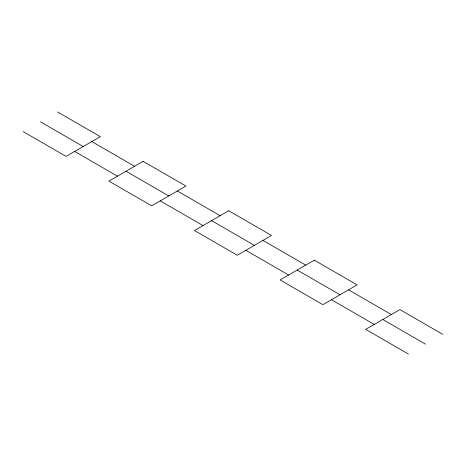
<?xml version="1.0" encoding="UTF-8"?>
<svg xmlns="http://www.w3.org/2000/svg" width="466" height="466" viewBox="0 0 466 466"><rect width="100%" height="100%" fill="white"/><g stroke="black" fill="none" stroke-linecap="round" stroke-linejoin="round"><path stroke-width="0.7" d="M57.539 111.933L100.33 136.637L66.096 156.407L23.3 131.697M442.7 334.303L399.904 309.593L365.67 329.363L408.461 354.067M91.773 141.582L134.569 166.286M177.365 190.996L220.162 215.706M262.958 240.415L305.754 265.119M348.551 289.829L391.347 314.538M40.42 121.812L83.216 146.522M126.012 171.232L168.809 195.936M211.605 220.645L254.395 245.355M297.192 270.064L339.988 294.768M382.784 319.478L425.58 344.188M74.653 151.462L117.449 176.171M160.246 200.881L203.042 225.585M245.838 250.294L288.635 275.004M331.431 299.714L374.227 324.418M143.126 161.347L108.893 181.111L151.689 205.821L185.922 186.056L143.126 161.347M228.719 210.76L194.485 230.53L237.281 255.24L271.515 235.47L228.719 210.76M314.311 260.179L280.078 279.944L322.874 304.653L357.107 284.889L314.311 260.179"/></g></svg>
